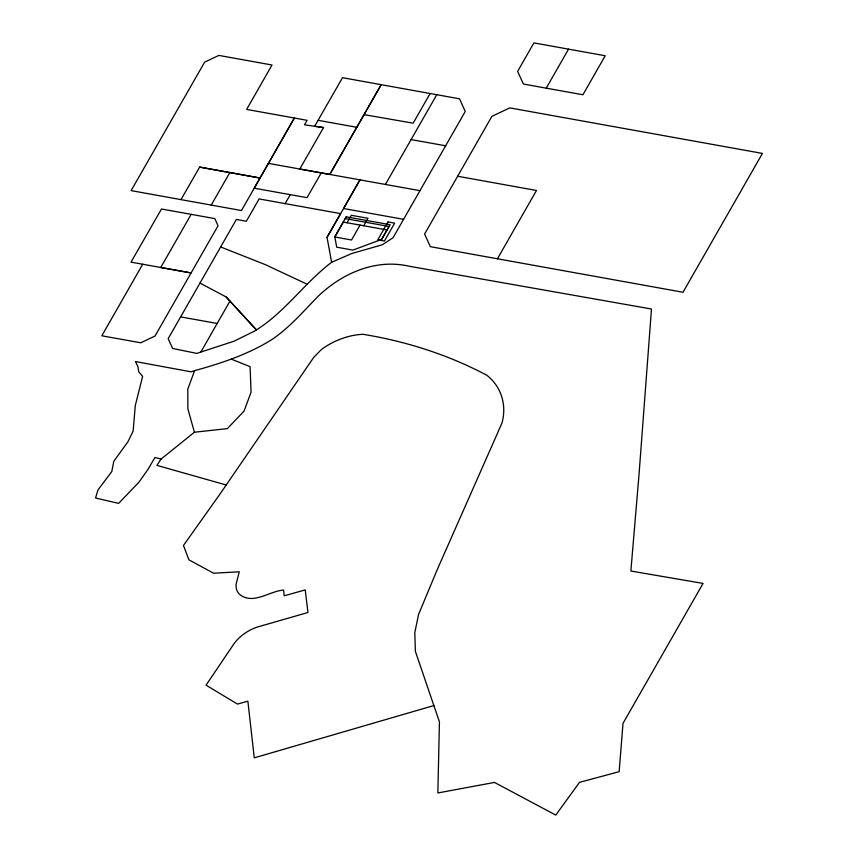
<?xml version="1.0" encoding="UTF-8"?>
<svg xmlns="http://www.w3.org/2000/svg" width="858" height="858" viewBox="0 0 858 858"><rect width="100%" height="100%" fill="white"/><g stroke="black" fill="none" stroke-linecap="round" stroke-linejoin="round"><path stroke-width="1.29" d="M433.869 705.555L254.258 757.85L247.876 701.179L237.462 704.086L206.059 685.167L234.245 643.382C239.961 635.789 248.123 630.244 257.068 627.123L307.947 612.505L305.244 589.918L284.17 595.795L283.612 590.079C269.744 590.969 253.668 604.815 240.24 594.926A23.005 16.238 -26.1 0 1 236.272 588.384L236.047 584.427L239.253 571.793L213.588 573.219L188.889 559.813L183.462 545.463L220.195 493.758L313.771 357.314L321.332 349.592A56.446 39.843 -26.1 0 1 362.945 334.298C405.834 341.227 448.294 354.804 486.765 375.214C501.458 386.561 506.992 405.577 501.898 423.241L436.84 570.538L418.543 614.5L414.811 632.646L415.379 651.361L439.435 721.868L437.859 792.964L494.487 782.421L555.77 815.1L579.493 782.367L619.144 771.664L623.015 723.358L703.056 583.419L630.866 571.031L639.124 473.219L651.479 309.019L409.094 266.216C375.418 258.43 341.323 273.595 317.417 296.997C303.013 311.829 289.403 327.649 272.19 339.36C248.305 354.365 221.664 363.191 194.627 370.635L187.805 389.071L187.881 408.891L194.412 432.228L161.079 459.073L156.907 465.379L226.222 484.995M142.728 264.221L101.823 335.789L140.733 342.782L154.987 336.068L218.039 225.783L214.832 218.608L161.476 208.998L131.027 262.14L191.077 272.941L160.746 267.492L191.152 214.361M180.63 316.892L236.368 219.466L246.353 221.246L259.127 198.927L340.605 213.621L327.048 237.323L331.606 262.291C304.043 283.226 284.288 313.191 254.397 331.156L234.041 341.194L196.772 353.399L172.63 348.466L168.157 338.685L180.63 316.892L217.171 323.466L229.976 301.147L226.051 296.911L199.946 283.065M331.606 262.291L351.791 253.518L382.357 244.755L393.071 237.698L465.24 111.497L459.534 98.809L381.188 84.685L329.794 174.421L299.796 169.037L323.53 127.563L304.515 124.818L307.089 120.324L294.38 118.007L254.215 188.192L307.003 197.662L321.257 172.898L419.959 190.669M323.53 127.563L314.682 126.265L342.503 77.681L381.188 84.685L329.794 174.421M200.858 352.07L217.171 323.466M343.372 222.083L334.856 236.99L351.533 239.993L360.049 225.086M347.072 222.748L351.33 215.294L368.007 218.297L363.749 225.751M430.115 93.511L413.159 123.187L364.028 114.629M381.488 239.457L388.921 226.448L345.163 218.576M457.625 176.255L424.592 234.052L430.373 246.686L683 292.256L762.44 153.421L509.77 107.893L491.934 116.323L457.625 176.255L536.486 190.476L497.425 258.794M546.246 88.181L582.936 94.755L605.222 55.759L533.912 42.9L517.621 71.386L523.401 84.02L546.246 88.181L568.532 49.153M181.006 199.603L199.624 167.096L260.06 178.024L294.38 118.007L246.654 109.427L271.997 65.004L218.887 55.416L204.622 62.173L131.135 190.615L241.441 210.542L260.06 178.024L199.624 167.096M211.218 205.073L229.847 172.533M285.135 203.614L290.294 194.616M327.048 237.323L359.942 179.869L343.565 208.515L403.571 219.316M385.414 184.438L436.754 94.734M194.627 370.635L191.066 371.825L135.435 361.55L137.902 366.495L138.76 371.814L142.621 376.415L135.307 405.437L133.14 431.038L127.96 441.741L113.782 461.325L111.808 471.546L97.994 489.897L95.56 497.994L118.608 503.378L138.867 482.271L147.791 469.701L154.944 457.496L161.079 459.073M194.412 432.228L227.37 428.614L244.058 411.1L251.062 392.224L250.096 366.656L231.392 359.159M318.114 120.313L356.767 127.295M411.079 139.586L445.624 145.785M268.404 163.385L321.257 172.898M343.179 222.05L386.937 229.923M220.624 246.943L265.079 264.532L307.25 284.266M226.051 296.911L256.349 329.826L229.976 301.147M346.171 216.806L334.802 236.701L336.711 247.19L352.906 250.107L381.778 239.35L390.143 224.721L346.171 216.806M387.988 221.954L377.767 239.843L384.427 241.044L394.659 223.155L387.988 221.954"/></g></svg>
